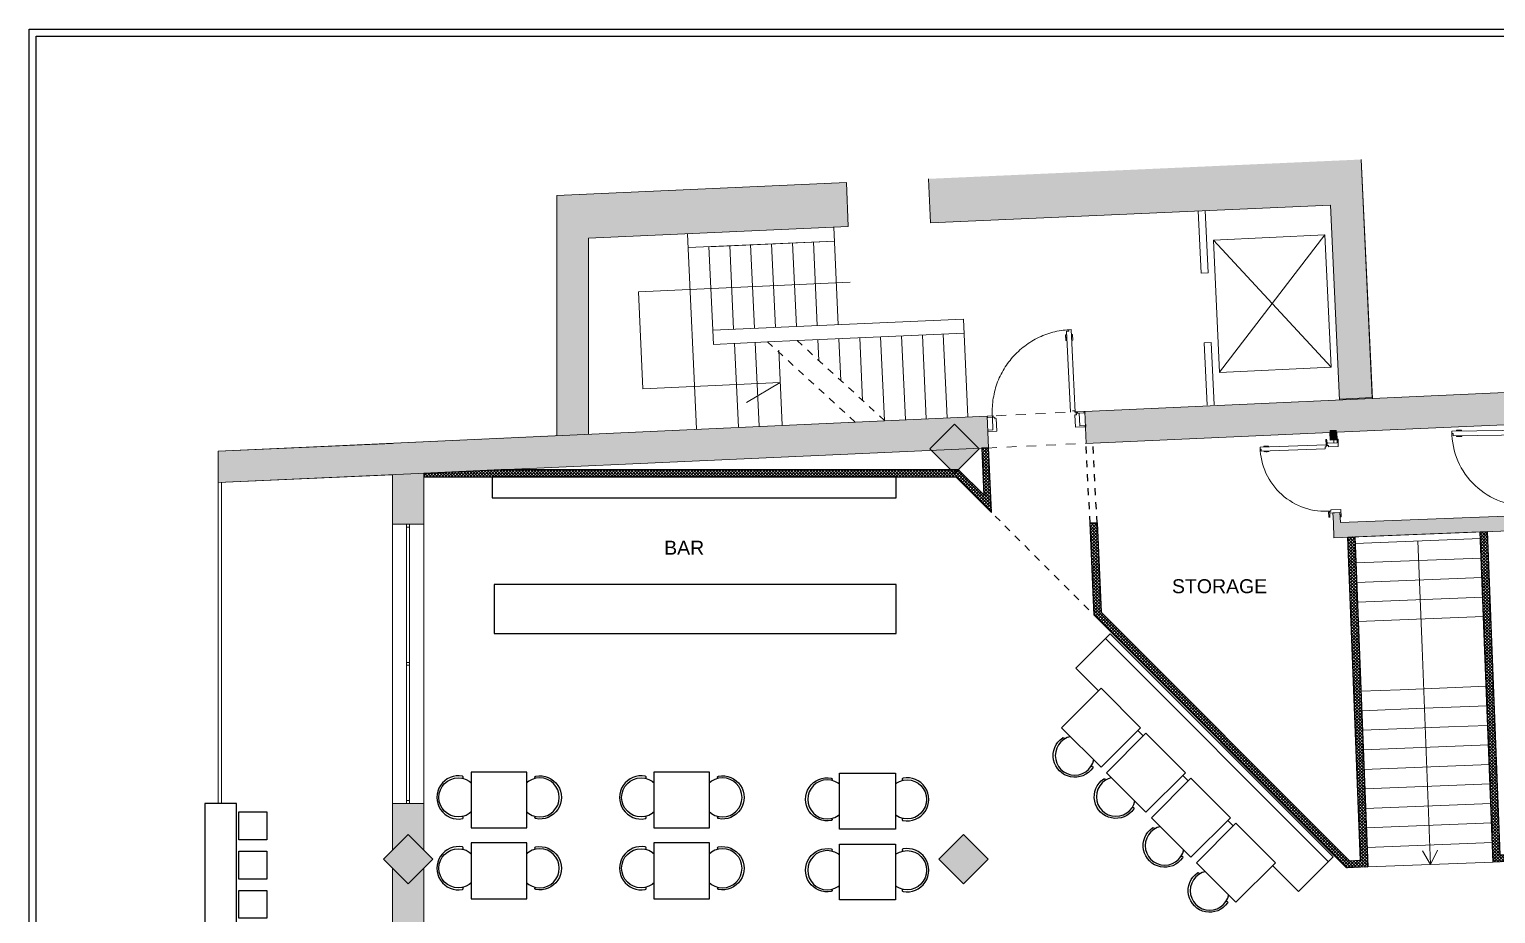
# Model space of a CAD drawing. Header units: millimetres. Extents: x 3 to 61.4, y 5.2 to 39.6.
# Drawn here: x 2.97 to 24, y 26.88 to 39.55 of the extents above; entities that cross this region are included whole.
import ezdxf

# ---------------------------------------------------------------- set-up
doc = ezdxf.new("R2010")
doc.units = ezdxf.units.MM
doc.set_wipeout_variables(frame=1)
doc.linetypes.add('_DASHED', pattern=[0.282222, 0.141111, -0.141111])
for name, color, linetype in [('_MURI', 6, 'Continuous'), ('_TRF-tratteggio muri', 250, 'Continuous'), ('TRF_ARREDO', 252, 'Continuous')]:
    doc.layers.add(name, color=color, linetype=linetype)
doc.layers.add('_TRF-MURATURA ESISTENTE', color=250, linetype='Continuous', lineweight=18, true_color=0x333333)
doc.layers.add('PORTE', color=7, linetype='Continuous', lineweight=5, true_color=0x848484)
doc.layers.add('_TRF-tratteggio pilastri', color=7, linetype='Continuous', true_color=0x000000)
doc.styles.get("Standard").update_dxf_attribs({"font": 'arial.ttf'})
pattern_1 = [(45, (6509.706855, 795.128776), (-0.0224506403, 0.0224506403), []), (135, (6509.706855, 795.128776), (-0.0224506403, -0.0224506403), [])]

# ---------------------------------------------------------------- blocks, each defined once
blk = doc.blocks.new('A$C4fd7c4ea')
at = {"layer": 'PORTE'}
for p, q in [((0, 0.86), (0.012, 0.86)), ((0, 0.78), (0, 0.86)), ((0.012, 0.86), (0, 0.86)), ((0, 0.86), (0.012, 0.86)), ((0.135, 0.86), (0.123, 0.86)), ((0.123, 0.86), (0.135, 0.86)), ((0.135, 0.86), (0.135, 0.853)), ((0, 0.78), (0.11, 0.78)), ((0.011, 0.853), (0.011, 0.814)), ((0.011, 0.853), (0.012, 0.853)), ((0.123, 0.814), (0.011, 0.814)), ((0.11, 0.793), (0.123, 0.793)), ((0.11, 0.78), (0.11, 0.793)), ((0.124, 0.854), (0.123, 0.854)), ((0.123, 0.793), (0.123, 0.814)), ((0.125, 0.812), (0.123, 0.812)), ((0.123, 0.812), (0.123, 0.806)), ((0.136, 0.806), (0.123, 0.806)), ((0.124, 0.853), (0.124, 0.854)), ((0.124, 0.853), (0.125, 0.812)), ((0.136, 0.806), (0.135, 0.853)), ((0.113, 0.08), (0.003, 0.08)), ((0.003, 0.08), (0.003, 0.007)), ((0.003, 0), (0.003, 0.007)), ((0.003, 0), (0.015, 0)), ((0.015, 0), (0.003, 0)), ((0.015, 0), (0.003, 0)), ((0.003, 0), (0.015, 0)), ((0.126, 0.042), (0.014, 0.042)), ((0.014, 0.007), (0.014, 0.042)), ((0.014, 0.007), (0.015, 0.007)), ((0.113, 0.08), (0.113, 0.068)), ((0.113, 0.08), (0.113, 0.068)), ((0.113, 0.08), (0.113, 0.068)), ((0.113, 0.08), (0.113, 0.068)), ((0.113, 0.068), (0.126, 0.068)), ((0.113, 0.068), (0.126, 0.068)), ((0.113, 0.068), (0.126, 0.068)), ((0.113, 0.068), (0.126, 0.068)), ((0.126, 0.068), (0.126, 0.042)), ((0.126, 0.068), (0.126, 0.042)), ((0.126, 0.068), (0.126, 0.042)), ((0.126, 0.068), (0.126, 0.042)), ((0.138, 0.055), (0.126, 0.055)), ((0.126, 0.055), (0.138, 0.055)), ((0.126, 0.048), (0.126, 0.055)), ((0.138, 0.055), (0.126, 0.055)), ((0.126, 0.055), (0.138, 0.055)), ((0.126, 0.042), (0.126, 0.055)), ((0.127, 0.007), (0.126, 0.007)), ((0.126, 0.001), (0.138, 0.001)), ((0.126, 0.001), (0.138, 0.001)), ((0.127, 0.007), (0.127, 0.048)), ((0.127, 0.007), (0.127, 0.007)), ((0.136, 0.058), (0.136, 0.079)), ((0.136, 0.058), (0.136, 0.079)), ((0.136, 0.079), (0.149, 0.079)), ((0.136, 0.079), (0.149, 0.079)), ((0.136, 0.058), (0.136, 0.079)), ((0.136, 0.058), (0.136, 0.079)), ((0.136, 0.079), (0.149, 0.079)), ((0.136, 0.079), (0.149, 0.079)), ((0.136, 0.058), (0.136, 0.079)), ((0.136, 0.079), (0.149, 0.079)), ((0.136, 0.058), (0.87, 0.059)), ((0.138, 0.055), (0.138, 0.001)), ((0.149, 0.101), (0.858, 0.102)), ((0.149, 0.079), (0.149, 0.101)), ((0.149, 0.079), (0.149, 0.101)), ((0.149, 0.079), (0.149, 0.101)), ((0.775, 0.111), (0.825, 0.111)), ((0.775, 0.111), (0.825, 0.111)), ((0.775, 0.102), (0.775, 0.111)), ((0.775, 0.06), (0.775, 0.05)), ((0.775, 0.05), (0.826, 0.05)), ((0.809, 0.111), (0.791, 0.111)), ((0.825, 0.111), (0.825, 0.102)), ((0.825, 0.111), (0.825, 0.102)), ((0.826, 0.05), (0.826, 0.059)), ((0.858, 0.102), (0.858, 0.081)), ((0.87, 0.081), (0.858, 0.081)), ((0.87, 0.059), (0.87, 0.081))]:
    blk.add_line(p, q, dxfattribs=at)
blk.add_circle((0.131, 0.063), 0.00494, dxfattribs=at)
blk.add_arc((0.145, 0.069), 0.725, 359.2697, 92.7251, dxfattribs=at)
blk = doc.blocks.new('A$C598e2506')
at = {"color": 251, "true_color": 0x636466}
blk.add_blockref('A$C4fd7c4ea', (0, 0), dxfattribs=at)
blk = doc.blocks.new('ESISTENTE_HBTOO_TRF1')
at = {"layer": '_TRF-tratteggio muri'}
h = blk.add_hatch(color=256, dxfattribs=at)
h.dxf.hatch_style = 1
h.paths.add_polyline_path([(2887.219, 422.932), (2887.244, 422.301), (2892.982, 422.557), (2893.113, 419.761), (2893.582, 419.783), (2893.422, 423.209)])
h = blk.add_hatch(color=256, dxfattribs=at)
h.dxf.hatch_style = 1
h.paths.add_polyline_path([(2881.889, 422.695), (2881.889, 419.26), (2877.029, 419.03), (2877.029, 418.58), (2879.529, 418.691), (2879.529, 417.981), (2879.979, 417.981), (2879.979, 418.711), (2882.339, 419.271), (2882.339, 422.083), (2886.065, 422.249), (2886.04, 422.88)])
h = blk.add_hatch(color=256, dxfattribs=at)
h.dxf.hatch_style = 1
h.paths.add_polyline_path([(2897.396, 419.491), (2897.377, 419.886), (2897.374, 419.952), (2889.457, 419.598), (2889.457, 419.598), (2889.457, 419.598), (2889.479, 419.141)])
h = blk.add_hatch(color=256, dxfattribs=at)
h.dxf.hatch_style = 1
h.paths.add_polyline_path([(2888.079, 419.075), (2888.058, 419.53), (2877.029, 419.03), (2877.029, 418.58)])
h = blk.add_hatch(color=256, dxfattribs=at)
h.dxf.hatch_style = 1
h.paths.add_polyline_path([(2893.071, 419.334), (2892.971, 419.33), (2892.977, 419.187), (2893.077, 419.191)])
h = blk.add_hatch(color=256, dxfattribs=at)
h.dxf.hatch_style = 1
h.paths.add_polyline_path([(2897.358, 415.861), (2895.968, 415.856), (2895.968, 418.218), (2895.868, 418.221), (2895.872, 418.114), (2893.124, 418.006), (2893.118, 418.148), (2893.018, 418.144), (2893.028, 417.789), (2895.784, 417.898), (2895.787, 415.643), (2897.359, 415.649), (2903.978, 415.673), (2903.987, 413.448), (2904.165, 413.446), (2904.166, 415.793), (2904.166, 415.887), (2904.166, 417.388), (2904.07, 417.388), (2904.07, 415.886)])
h = blk.add_hatch(color=256, dxfattribs=at)
h.dxf.hatch_style = 1
h.paths.add_polyline_path([(2879.979, 413.981), (2879.529, 413.981), (2879.529, 413.311), (2879.754, 413.536), (2879.979, 413.311)])
h.paths.add_polyline_path([(2879.979, 413.054), (2879.754, 412.829), (2879.529, 413.054), (2879.529, 411.231), (2879.979, 411.231)])
h.paths.add_polyline_path([(2879.979, 407.231), (2879.529, 407.231), (2879.529, 405.361), (2879.754, 405.586), (2879.979, 405.361)])
h.paths.add_polyline_path([(2879.979, 405.104), (2879.754, 404.879), (2879.529, 405.104), (2879.529, 403.231), (2879.979, 403.231)])
h.paths.add_polyline_path([(2879.979, 399.231), (2879.529, 399.231), (2879.529, 397.344), (2879.577, 397.296), (2879.754, 397.473), (2879.931, 397.296), (2879.979, 397.344)])
h.paths.add_polyline_path([(2881.579, 397.344), (2879.979, 397.344), (2879.931, 397.296), (2880.107, 397.119), (2879.882, 396.894), (2881.579, 396.894)])
h.paths.add_polyline_path([(2879.4, 397.119), (2879.577, 397.296), (2879.529, 397.344), (2877.029, 397.344), (2877.029, 396.894), (2879.625, 396.894)])
h.paths.add_polyline_path([(2887.507, 397.119), (2887.732, 397.344), (2886.579, 397.344), (2886.579, 397.139), (2886.579, 396.894), (2887.732, 396.894)])
h.paths.add_polyline_path([(2888.61, 397.344), (2887.989, 397.344), (2888.214, 397.119), (2887.989, 396.894), (2888.61, 396.886)])
h.paths.add_polyline_path([(2895.614, 397.119), (2895.839, 397.344), (2894.896, 397.344), (2894.896, 397.139), (2894.896, 396.894), (2894.896, 396.894), (2895.839, 396.894)])
h.paths.add_polyline_path([(2897.521, 397.344), (2896.097, 397.344), (2896.321, 397.119), (2896.096, 396.894), (2897.521, 396.894)])
h.paths.add_polyline_path([(2903.721, 397.119), (2903.946, 397.344), (2902.521, 397.344), (2902.521, 396.894), (2902.521, 396.894), (2903.946, 396.894)])
h.paths.add_polyline_path([(2905.161, 397.344), (2905.161, 397.344), (2904.204, 397.344), (2904.429, 397.119), (2904.204, 396.894), (2905.161, 396.894)])
h.paths.add_polyline_path([(2912.054, 397.344), (2911.096, 397.344), (2911.096, 396.894), (2911.096, 396.894), (2912.054, 396.894), (2911.829, 397.119)])
h.paths.add_polyline_path([(2913.129, 397.344), (2912.307, 397.348), (2912.536, 397.119), (2912.311, 396.894), (2913.129, 396.894)])
h.paths.add_polyline_path([(2918.947, 397.344), (2918.129, 397.344), (2918.129, 396.894), (2918.954, 396.894), (2918.726, 397.119)])
h.paths.add_polyline_path([(2919.957, 397.344), (2919.21, 397.344), (2919.433, 397.125), (2919.206, 396.894), (2919.957, 396.894)])
at = {"layer": '_TRF-tratteggio pilastri'}
for points in [[(2887.236, 419.064), (2887.589, 418.71), (2887.943, 419.064), (2887.589, 419.417)], [(2879.4, 413.183), (2879.754, 412.829), (2880.107, 413.183), (2879.754, 413.536)], [(2887.365, 413.183), (2887.719, 412.829), (2888.072, 413.183), (2887.719, 413.536)]]:
    blk.add_hatch(color=256, dxfattribs=at).paths.add_polyline_path(points, flags=0)
at = {"layer": '_TRF-MURATURA ESISTENTE'}
for p, q in [((2893.583, 419.78), (2893.422, 423.209)), ((2893.582, 419.796), (2893.422, 423.209)), ((2887.219, 422.932), (2887.244, 422.301)), ((2887.219, 422.932), (2887.244, 422.301)), ((2881.889, 422.695), (2886.04, 422.88)), ((2881.889, 419.251), (2881.889, 422.695)), ((2886.04, 422.88), (2886.065, 422.249)), ((2887.244, 422.301), (2892.982, 422.557)), ((2887.244, 422.301), (2892.982, 422.557)), ((2893.113, 419.762), (2892.982, 422.557)), ((2892.982, 422.557), (2893.113, 419.762)), ((2891.085, 422.472), (2891.127, 421.58)), ((2891.185, 422.477), (2891.226, 421.585)), ((2882.339, 422.083), (2886.065, 422.249)), ((2882.339, 419.271), (2882.339, 422.083)), ((2883.889, 419.349), (2883.761, 422.141)), ((2885.922, 420.842), (2885.861, 422.241)), ((2891.305, 422.054), (2892.903, 422.129)), ((2892.903, 422.129), (2891.393, 420.16)), ((2892.903, 422.129), (2892.992, 420.231)), ((2883.769, 421.949), (2885.87, 422.041)), ((2884.124, 420.763), (2884.066, 421.961)), ((2884.068, 421.96), (2885.87, 422.04)), ((2884.423, 420.776), (2884.366, 421.975)), ((2884.723, 420.79), (2884.665, 421.989)), ((2885.023, 420.803), (2884.968, 422.002)), ((2885.323, 420.816), (2885.268, 422.015)), ((2885.623, 420.829), (2885.567, 422.028)), ((2891.305, 422.054), (2892.992, 420.231)), ((2891.305, 422.054), (2891.393, 420.156)), ((2883.06, 421.315), (2886.095, 421.45)), ((2891.226, 421.585), (2891.127, 421.58)), ((2883.06, 421.315), (2883.122, 419.922)), ((2884.124, 420.761), (2887.72, 420.921)), ((2887.72, 420.921), (2887.783, 419.522)), ((2884.133, 420.559), (2884.124, 420.761)), ((2884.133, 420.559), (2884.908, 420.596)), ((2884.791, 419.389), (2884.733, 420.587)), ((2885.332, 420.614), (2884.908, 420.596)), ((2885.332, 420.614), (2887.73, 420.721)), ((2885.646, 420.328), (2885.632, 420.628)), ((2885.96, 420.042), (2885.931, 420.641)), ((2886.273, 419.755), (2886.231, 420.654)), ((2886.587, 419.469), (2886.531, 420.668)), ((2886.887, 419.482), (2886.831, 420.681)), ((2887.186, 419.495), (2887.13, 420.694)), ((2887.486, 419.509), (2887.43, 420.708)), ((2889.183, 420.695), (2889.198, 420.696)), ((2889.183, 420.695), (2889.198, 420.696)), ((2889.187, 420.613), (2889.183, 420.695)), ((2889.187, 420.613), (2889.183, 420.695)), ((2889.185, 420.668), (2889.186, 420.64)), ((2889.201, 420.614), (2889.187, 420.613)), ((2889.196, 420.748), (2889.23, 420.749)), ((2889.252, 419.588), (2889.196, 420.748)), ((2889.264, 420.771), (2889.229, 420.77)), ((2889.229, 420.77), (2889.23, 420.749)), ((2889.32, 419.588), (2889.264, 420.771)), ((2889.283, 420.7), (2889.267, 420.699)), ((2889.271, 420.617), (2889.287, 420.618)), ((2889.287, 420.618), (2889.283, 420.7)), ((2884.492, 419.375), (2884.433, 420.573)), ((2885.12, 419.404), (2885.07, 420.478)), ((2891.273, 420.586), (2891.173, 420.581)), ((2891.173, 420.581), (2891.215, 419.689)), ((2891.273, 420.586), (2891.315, 419.694)), ((2891.393, 420.156), (2892.992, 420.231)), ((2883.122, 419.922), (2885.092, 420.014)), ((2885.092, 420.014), (2884.606, 419.727)), ((2889.457, 419.598), (2898.673, 420.011)), ((2893.073, 419.3), (2904.319, 419.796)), ((2893.112, 419.774), (2893.582, 419.796)), ((2889.316, 419.609), (2889.282, 419.607)), ((2889.316, 419.609), (2889.282, 419.607)), ((2889.316, 419.609), (2889.282, 419.607)), ((2889.317, 419.588), (2889.316, 419.609)), ((2889.317, 419.588), (2889.316, 419.609)), ((2889.317, 419.588), (2889.316, 419.609)), ((2889.317, 419.588), (2889.316, 419.609)), ((2889.317, 419.588), (2889.316, 419.609)), ((2889.352, 419.59), (2889.317, 419.588)), ((2889.352, 419.59), (2889.317, 419.588)), ((2889.352, 419.59), (2889.317, 419.588)), ((2889.352, 419.59), (2889.317, 419.588)), ((2889.352, 419.59), (2889.317, 419.588)), ((2889.317, 419.55), (2889.338, 419.551)), ((2889.317, 419.55), (2889.338, 419.551)), ((2889.317, 419.55), (2889.338, 419.551)), ((2889.317, 419.55), (2889.338, 419.551)), ((2889.317, 419.55), (2889.325, 419.373)), ((2889.337, 419.572), (2889.378, 419.574)), ((2889.337, 419.572), (2889.378, 419.574)), ((2889.337, 419.572), (2889.378, 419.574)), ((2889.337, 419.572), (2889.378, 419.574)), ((2889.338, 419.551), (2889.337, 419.572)), ((2889.338, 419.551), (2889.337, 419.572)), ((2889.338, 419.551), (2889.337, 419.572)), ((2889.338, 419.551), (2889.337, 419.572)), ((2889.356, 419.593), (2889.443, 419.597)), ((2889.356, 419.593), (2889.357, 419.573)), ((2889.357, 419.573), (2889.356, 419.593)), ((2889.356, 419.593), (2889.357, 419.573)), ((2889.357, 419.573), (2889.356, 419.593)), ((2889.368, 419.574), (2889.357, 419.573)), ((2889.378, 419.574), (2889.357, 419.573)), ((2889.434, 419.577), (2889.368, 419.574)), ((2889.378, 419.574), (2889.386, 419.394)), ((2889.434, 419.577), (2889.464, 419.578)), ((2889.463, 419.598), (2889.443, 419.597)), ((2889.479, 419.141), (2889.457, 419.598)), ((2889.464, 419.578), (2889.464, 419.576)), ((2888.058, 419.53), (2888.069, 419.531)), ((2888.058, 419.53), (2888.059, 419.511)), ((2888.059, 419.511), (2888.058, 419.53)), ((2888.068, 419.312), (2888.067, 419.332)), ((2888.067, 419.332), (2888.068, 419.312)), ((2888.068, 419.312), (2888.067, 419.332)), ((2888.146, 419.535), (2888.069, 419.531)), ((2888.07, 419.513), (2888.136, 419.516)), ((2888.07, 419.513), (2888.07, 419.513)), ((2888.07, 419.513), (2888.07, 419.511)), ((2888.078, 419.33), (2888.141, 419.333)), ((2888.078, 419.33), (2888.078, 419.333)), ((2888.167, 419.516), (2888.133, 419.514)), ((2888.133, 419.514), (2888.141, 419.333)), ((2888.136, 419.516), (2888.136, 419.514)), ((2888.136, 419.514), (2888.147, 419.515)), ((2888.146, 419.535), (2888.147, 419.515)), ((2888.168, 419.495), (2888.167, 419.516)), ((2888.189, 419.496), (2888.168, 419.495)), ((2888.197, 419.318), (2888.189, 419.496)), ((2889.325, 419.373), (2889.443, 419.379)), ((2889.476, 419.398), (2889.386, 419.394)), ((2889.477, 419.38), (2889.443, 419.379)), ((2889.476, 419.39), (2889.475, 419.41)), ((2889.475, 419.41), (2889.476, 419.39)), ((2889.475, 419.41), (2889.476, 419.39)), ((2879.529, 419.141), (2877.029, 419.03)), ((2888.197, 419.318), (2888.068, 419.312)), ((2889.476, 419.141), (2892.973, 419.295)), ((2893.03, 419.15), (2893.03, 419.188)), ((2877.029, 419.03), (2877.029, 418.58)), ((2879.979, 417.981), (2879.979, 418.711)), ((2877.029, 418.58), (2879.529, 418.691)), ((2877.029, 418.58), (2877.029, 397.344)), ((2877.079, 418.58), (2877.079, 397.344)), ((2879.529, 417.981), (2879.529, 418.691)), ((2879.979, 417.981), (2879.529, 417.981)), ((2879.529, 417.981), (2879.53, 413.981)), ((2879.732, 417.981), (2879.733, 413.981)), ((2879.772, 417.941), (2879.732, 417.941)), ((2879.772, 417.981), (2879.773, 413.981)), ((2879.979, 417.981), (2879.979, 413.981)), ((2894.235, 417.742), (2894.295, 416.213)), ((2894.295, 416.213), (2894.417, 413.106)), ((2879.732, 416.001), (2879.772, 416.001)), ((2879.732, 415.961), (2879.772, 415.961)), ((2879.529, 413.981), (2879.529, 413.311)), ((2879.979, 413.981), (2879.529, 413.981)), ((2879.773, 414.021), (2879.733, 414.021)), ((2879.979, 413.981), (2879.979, 413.311)), ((2894.417, 413.106), (2894.301, 413.303)), ((2894.417, 413.106), (2894.517, 413.312)), ((2879.529, 413.054), (2879.529, 411.231)), ((2879.979, 413.054), (2879.979, 411.231))]:
    blk.add_line(p, q, dxfattribs=at)
at = {"layer": '_TRF-MURATURA ESISTENTE', "linetype": '_DASHED', "lineweight": 15, "ltscale": 0.01}
for p, q in [((2884.908, 420.596), (2886.163, 419.45)), ((2885.332, 420.614), (2886.587, 419.469))]:
    blk.add_line(p, q, dxfattribs=at)
at = {"layer": '_TRF-MURATURA ESISTENTE', "color": 18, "linetype": '_DASHED', "lineweight": 15, "ltscale": 0.01, "true_color": 0x000000}
blk.add_lwpolyline([(2889.264, 420.771), (2889.235, 420.77), (2889.206, 420.768), (2889.176, 420.765), (2889.147, 420.762), (2889.118, 420.757), (2889.089, 420.752), (2889.059, 420.747), (2889.03, 420.74), (2889.001, 420.733), (2888.972, 420.725), (2888.943, 420.716), (2888.915, 420.706), (2888.887, 420.696), (2888.858, 420.685), (2888.831, 420.673), (2888.803, 420.661), (2888.776, 420.647), (2888.749, 420.633), (2888.723, 420.619), (2888.697, 420.604), (2888.671, 420.588), (2888.646, 420.571), (2888.621, 420.554), (2888.597, 420.536), (2888.573, 420.518), (2888.55, 420.499), (2888.528, 420.48), (2888.506, 420.46), (2888.484, 420.44), (2888.464, 420.419), (2888.444, 420.398), (2888.424, 420.376), (2888.405, 420.354), (2888.387, 420.331), (2888.369, 420.308), (2888.351, 420.285), (2888.334, 420.26), (2888.318, 420.236), (2888.302, 420.21), (2888.287, 420.185), (2888.272, 420.158), (2888.258, 420.132), (2888.245, 420.105), (2888.232, 420.078), (2888.22, 420.05), (2888.209, 420.022), (2888.199, 419.993), (2888.189, 419.965), (2888.18, 419.936), (2888.172, 419.907), (2888.164, 419.878), (2888.157, 419.848), (2888.152, 419.819), (2888.146, 419.789), (2888.142, 419.759), (2888.138, 419.729), (2888.135, 419.7), (2888.133, 419.67), (2888.132, 419.64), (2888.131, 419.611), (2888.131, 419.581), (2888.132, 419.552), (2888.134, 419.523), (2888.136, 419.494)], dxfattribs=at)
at = {"layer": '_TRF-MURATURA ESISTENTE', "linetype": '_DASHED'}
for points in [[(2889.457, 419.598), (2888.058, 419.53)], [(2888.058, 419.074), (2889.476, 419.141)]]:
    blk.add_lwpolyline(points, dxfattribs=at)
at = {"layer": '_TRF-MURATURA ESISTENTE', "color": 18, "linetype": '_DASHED', "lineweight": 15, "ltscale": 0.01, "true_color": 0x000000}
blk.add_lwpolyline([(2889.351, 419.581), (2889.351, 419.581), (2889.351, 419.582), (2889.351, 419.582), (2889.351, 419.582), (2889.351, 419.582), (2889.351, 419.582), (2889.351, 419.582), (2889.351, 419.583), (2889.351, 419.583), (2889.351, 419.583), (2889.351, 419.583), (2889.351, 419.583), (2889.351, 419.584), (2889.351, 419.584), (2889.35, 419.584), (2889.35, 419.584), (2889.35, 419.584), (2889.35, 419.584), (2889.35, 419.585), (2889.35, 419.585), (2889.35, 419.585), (2889.35, 419.585), (2889.35, 419.585), (2889.35, 419.585), (2889.35, 419.586), (2889.349, 419.586), (2889.349, 419.586), (2889.349, 419.586), (2889.349, 419.586), (2889.349, 419.586), (2889.349, 419.587), (2889.349, 419.587), (2889.348, 419.587), (2889.348, 419.587), (2889.348, 419.587), (2889.348, 419.587), (2889.348, 419.587), (2889.348, 419.588), (2889.347, 419.588), (2889.347, 419.588), (2889.347, 419.588), (2889.347, 419.588), (2889.347, 419.588), (2889.347, 419.588), (2889.346, 419.588), (2889.346, 419.588), (2889.346, 419.588), (2889.346, 419.588), (2889.346, 419.589), (2889.345, 419.589), (2889.345, 419.589), (2889.345, 419.589), (2889.345, 419.589), (2889.345, 419.589), (2889.345, 419.589), (2889.344, 419.589), (2889.344, 419.589), (2889.344, 419.589), (2889.344, 419.589), (2889.344, 419.589), (2889.343, 419.589), (2889.343, 419.589), (2889.343, 419.589), (2889.343, 419.589), (2889.343, 419.589), (2889.343, 419.589), (2889.342, 419.589), (2889.342, 419.589), (2889.342, 419.589), (2889.342, 419.589), (2889.342, 419.589), (2889.341, 419.589), (2889.341, 419.589), (2889.341, 419.589), (2889.341, 419.589), (2889.341, 419.589), (2889.341, 419.589), (2889.34, 419.588), (2889.34, 419.588), (2889.34, 419.588), (2889.34, 419.588), (2889.34, 419.588), (2889.339, 419.588), (2889.339, 419.588), (2889.339, 419.588), (2889.339, 419.588), (2889.339, 419.588), (2889.339, 419.588), (2889.338, 419.587), (2889.338, 419.587), (2889.338, 419.587), (2889.338, 419.587), (2889.338, 419.587), (2889.338, 419.587), (2889.337, 419.587), (2889.337, 419.587), (2889.337, 419.586), (2889.337, 419.586), (2889.337, 419.586), (2889.337, 419.586), (2889.337, 419.586), (2889.337, 419.586), (2889.336, 419.585), (2889.336, 419.585), (2889.336, 419.585), (2889.336, 419.585), (2889.336, 419.585), (2889.336, 419.584), (2889.336, 419.584), (2889.336, 419.584), (2889.336, 419.584), (2889.336, 419.584), (2889.336, 419.584), (2889.335, 419.583), (2889.335, 419.583), (2889.335, 419.583), (2889.335, 419.583), (2889.335, 419.583), (2889.335, 419.582), (2889.335, 419.582), (2889.335, 419.582), (2889.335, 419.582), (2889.335, 419.582), (2889.335, 419.582), (2889.335, 419.581), (2889.335, 419.581), (2889.335, 419.581), (2889.335, 419.581), (2889.335, 419.581), (2889.335, 419.58), (2889.335, 419.58), (2889.335, 419.58), (2889.335, 419.58), (2889.335, 419.58), (2889.335, 419.58), (2889.335, 419.579), (2889.335, 419.579), (2889.335, 419.579), (2889.335, 419.579), (2889.335, 419.579), (2889.335, 419.578), (2889.336, 419.578), (2889.336, 419.578), (2889.336, 419.578), (2889.336, 419.578), (2889.336, 419.578), (2889.336, 419.577), (2889.336, 419.577), (2889.336, 419.577), (2889.336, 419.577), (2889.336, 419.577), (2889.336, 419.576), (2889.337, 419.576), (2889.337, 419.576), (2889.337, 419.576), (2889.337, 419.576), (2889.337, 419.576), (2889.337, 419.576), (2889.337, 419.575), (2889.338, 419.575), (2889.338, 419.575), (2889.338, 419.575), (2889.338, 419.575), (2889.338, 419.575), (2889.338, 419.575), (2889.338, 419.574), (2889.339, 419.574), (2889.339, 419.574), (2889.339, 419.574), (2889.339, 419.574), (2889.339, 419.574), (2889.34, 419.574), (2889.34, 419.574), (2889.34, 419.574), (2889.34, 419.574), (2889.34, 419.574), (2889.34, 419.573), (2889.341, 419.573), (2889.341, 419.573), (2889.341, 419.573), (2889.341, 419.573), (2889.341, 419.573), (2889.342, 419.573), (2889.342, 419.573), (2889.342, 419.573), (2889.342, 419.573), (2889.342, 419.573), (2889.343, 419.573), (2889.343, 419.573), (2889.343, 419.573), (2889.343, 419.573), (2889.343, 419.573), (2889.343, 419.573), (2889.344, 419.573), (2889.344, 419.573), (2889.344, 419.573), (2889.344, 419.573), (2889.344, 419.573), (2889.344, 419.573), (2889.345, 419.573), (2889.345, 419.573), (2889.345, 419.573), (2889.345, 419.573), (2889.345, 419.573), (2889.346, 419.573), (2889.346, 419.574), (2889.346, 419.574), (2889.346, 419.574), (2889.346, 419.574), (2889.347, 419.574), (2889.347, 419.574), (2889.347, 419.574), (2889.347, 419.574), (2889.347, 419.574), (2889.347, 419.574), (2889.348, 419.574), (2889.348, 419.575), (2889.348, 419.575), (2889.348, 419.575), (2889.348, 419.575), (2889.348, 419.575), (2889.349, 419.575), (2889.349, 419.575), (2889.349, 419.575), (2889.349, 419.576), (2889.349, 419.576), (2889.349, 419.576), (2889.349, 419.576), (2889.349, 419.576), (2889.35, 419.576), (2889.35, 419.577), (2889.35, 419.577), (2889.35, 419.577), (2889.35, 419.577), (2889.35, 419.577), (2889.35, 419.577), (2889.35, 419.578), (2889.35, 419.578), (2889.35, 419.578), (2889.351, 419.578), (2889.351, 419.578), (2889.351, 419.579), (2889.351, 419.579), (2889.351, 419.579), (2889.351, 419.579), (2889.351, 419.579), (2889.351, 419.58), (2889.351, 419.58), (2889.351, 419.58), (2889.351, 419.58), (2889.351, 419.58), (2889.351, 419.58), (2889.351, 419.581), (2889.351, 419.581), (2889.351, 419.581)], close=True, dxfattribs=at)
at = {"layer": '_TRF-MURATURA ESISTENTE'}
for points in [[(2877.029, 419.03), (2888.058, 419.53), (2888.079, 419.075), (2877.029, 418.58)], [(2887.236, 419.064), (2887.589, 419.417), (2887.944, 419.064), (2887.589, 418.71)], [(2879.4, 413.183), (2879.754, 413.536), (2880.107, 413.183), (2879.754, 412.829)], [(2887.365, 413.183), (2887.719, 413.536), (2888.072, 413.183), (2887.719, 412.829)]]:
    blk.add_lwpolyline(points, close=True, dxfattribs=at)
for points in [[(2893.073, 419.3), (2893.077, 419.191), (2892.977, 419.187), (2892.973, 419.295)], [(2903.987, 413.448), (2903.978, 415.673), (2897.359, 415.649), (2895.787, 415.643), (2895.784, 417.898), (2893.028, 417.789), (2893.024, 418.002), (2893.018, 418.144), (2893.118, 418.148), (2893.124, 418.006), (2895.872, 418.114), (2895.868, 418.221), (2895.968, 418.218), (2895.968, 418.118), (2895.968, 415.856), (2897.358, 415.861), (2904.07, 415.886), (2904.07, 417.388), (2904.166, 417.389), (2904.166, 415.887)], [(2893.366, 416.93), (2893.332, 417.801), (2895.131, 417.872)], [(2895.131, 417.872), (2895.224, 415.496)], [(2895.224, 415.496), (2895.316, 413.141), (2893.518, 413.07), (2893.332, 417.801)], [(2895.134, 417.777), (2893.336, 417.707)], [(2895.145, 417.498), (2893.347, 417.427)], [(2895.156, 417.218), (2893.358, 417.147)], [(2895.167, 416.938), (2893.369, 416.867)], [(2895.178, 416.658), (2893.38, 416.588)], [(2893.983, 415.611), (2893.419, 415.588)], [(2895.218, 415.659), (2893.983, 415.611)], [(2894.328, 415.344), (2893.43, 415.309)], [(2895.229, 415.379), (2894.328, 415.344)], [(2894.674, 415.077), (2893.441, 415.029)], [(2895.239, 415.1), (2894.674, 415.077)], [(2895.25, 414.82), (2893.452, 414.749)], [(2895.261, 414.54), (2893.463, 414.469)], [(2895.272, 414.26), (2893.474, 414.189)], [(2895.283, 413.98), (2893.485, 413.91)], [(2895.294, 413.701), (2893.496, 413.63)], [(2895.305, 413.421), (2893.507, 413.35)]]:
    blk.add_lwpolyline(points, dxfattribs=at)
at = {"layer": 'PORTE', "color": 18, "linetype": '_DASHED', "lineweight": 15, "true_color": 0x000000}
for p, xscale, yscale, zscale, rotation in [((2896.003, 419.416), 1.472357493153406, 1.472357493153406, 1.472357493153406, 180.6836753602782), ((2893.095, 419.202), 1.294785836539077, 1.294785836539077, 1.294785836539077, 182.0383149926858)]:
    blk.add_blockref('A$C598e2506', p, dxfattribs=dict(at, xscale=xscale, yscale=yscale, zscale=zscale, rotation=rotation))
blk = doc.blocks.new('cartongesso')
at = {"layer": 'TRF_ARREDO', "true_color": 0xddb3d4}
h = blk.add_hatch(dxfattribs=at)
h.set_pattern_fill('ANSI37', color=254, scale=0.01)
h.set_pattern_definition(pattern_1)
h.paths.add_polyline_path([(3084.738, 466.834), (3084.738, 466.884), (3085.85, 466.934), (3092.406, 466.934), (3092.77, 466.576), (3092.74, 467.244), (3092.838, 467.248), (3092.883, 466.322), (3092.371, 466.834)])
h = blk.add_hatch(dxfattribs=at)
h.set_pattern_fill('ANSI37', color=254, scale=0.01)
h.set_pattern_definition(pattern_1)
h.paths.add_polyline_path([(3094.295, 466.175), (3094.395, 466.175), (3094.452, 464.894), (3098.013, 461.333), (3098.173, 461.339), (3097.991, 465.97), (3098.091, 465.974), (3098.277, 461.243), (3097.974, 461.231), (3094.354, 464.851)])
h = blk.add_hatch(dxfattribs=at)
h.set_pattern_fill('ANSI37', color=254, scale=0.01)
h.set_pattern_definition(pattern_1)
h.paths.add_polyline_path([(3100.172, 461.418), (3100.273, 461.422), (3100.273, 463.916), (3100.546, 463.917), (3100.546, 463.816), (3100.373, 463.816), (3100.374, 461.326), (3100.076, 461.314), (3099.89, 466.045), (3099.99, 466.049)])
at = {"layer": '_MURI', "linetype": '_DASHED', "ltscale": 0.2}
for points in [[(3094.295, 466.172), (3094.236, 467.314)], [(3094.395, 466.172), (3094.336, 467.314)], [(3092.791, 466.414), (3094.354, 464.851)]]:
    blk.add_lwpolyline(points, dxfattribs=at)
at = {"layer": '_MURI'}
for points in [[(3084.738, 466.834), (3092.371, 466.834), (3092.883, 466.322), (3092.838, 467.248), (3092.74, 467.244), (3092.77, 466.576), (3092.406, 466.934), (3085.85, 466.934), (3084.738, 466.884), (3084.738, 466.834)], [(3100.172, 461.418), (3100.273, 461.422), (3100.273, 463.916), (3100.546, 463.917), (3100.546, 463.816), (3100.373, 463.816), (3100.374, 461.326), (3100.076, 461.314), (3099.89, 466.045), (3099.99, 466.049), (3100.172, 461.418)]]:
    blk.add_lwpolyline(points, dxfattribs=at)
blk.add_lwpolyline([(3094.295, 466.175), (3094.395, 466.175), (3094.452, 464.894), (3098.013, 461.333), (3098.173, 461.339), (3097.991, 465.97), (3098.091, 465.974), (3098.277, 461.243), (3097.974, 461.231), (3094.354, 464.851)], close=True, dxfattribs=at)
blk = doc.blocks.new('poltrona')
at = {"layer": 'TRF_ARREDO'}
blk.add_circle((2920.876, 403.046), 0.28, dxfattribs=at)
for centre, radius, start, end in [((2920.876, 403.046), 0.31, 211.1788, 52.9979), ((2921.054, 403.281), 0.0151, 52.9979, 240.5537), ((2920.624, 402.893), 0.0151, 23.6231, 211.1788)]:
    blk.add_arc(centre, radius, start, end, dxfattribs=at)
blk = doc.blocks.new('tavolo')
blk.add_wipeout([(3086.467, 411.63), (3086.467, 412.43), (3087.267, 412.43), (3087.267, 411.63)])
at = {"layer": 'TRF_ARREDO'}
blk.add_lwpolyline([(3086.467, 412.43), (3087.267, 412.43), (3087.267, 411.63), (3086.467, 411.63), (3086.467, 412.43)], dxfattribs=at)

msp = doc.modelspace()

# ---------------------------------------------------------------- linework, layer by layer
at = {"layer": 'TRF_ARREDO'}
for points in [[(9.607, 33.141), (9.607, 32.841), (15.399, 32.841), (15.399, 33.141)], [(15.399, 31.597), (9.636, 31.597), (9.636, 30.897), (15.399, 30.897)]]:
    msp.add_lwpolyline(points, close=True, dxfattribs=at)
for points in [[(17.975, 30.398), (18.47, 30.893)], [(18.401, 30.824), (21.599, 27.626)], [(18.47, 30.893), (21.668, 27.695)], [(17.975, 30.398), (21.173, 27.2)], [(5.974, 28.338), (6.374, 28.338), (6.374, 27.938), (5.974, 27.938), (5.974, 28.338)], [(5.974, 27.776), (6.374, 27.776), (6.374, 27.376), (5.974, 27.376), (5.974, 27.776)], [(21.173, 27.2), (21.668, 27.695)], [(5.974, 27.215), (6.374, 27.215), (6.374, 26.815), (5.974, 26.815), (5.974, 27.215)]]:
    msp.add_lwpolyline(points, dxfattribs=at)

# ---------------------------------------------------------------- block references
at = {"layer": '_TRF-tratteggio muri'}
msp.add_blockref('ESISTENTE_HBTOO_TRF1', (-2871.353, -385.52), dxfattribs=at)
at = {"layer": '_TRF-tratteggio muri', "xscale": -1}
for p, rotation in [((2914.595, -521.747), 357.088389836784), ((-1648.397, 2466.317), 132.0883352236783), ((-1645.776, 2466.317), 132.0883352236783), ((1673.098, -2409.251), 312.0883352236783), ((2915.184, -522.336), 357.088389836784), ((2915.885, -523.037), 357.088389836784), ((-1648.397, 2465.302), 132.0883352236783), ((-1645.776, 2465.302), 132.0883352236783), ((1673.098, -2410.266), 312.0883352236783), ((2916.53, -523.682), 357.088389836784)]:
    msp.add_blockref('poltrona', p, dxfattribs=dict(at, rotation=rotation))
at = {"layer": '_TRF-tratteggio muri'}
for p, rotation in [((1667.809, 2466.317), 227.9116647763217), ((1670.43, 2466.317), 227.9116647763217), ((-1643.129, -2409.251), 47.91166477632172), ((1667.809, 2465.302), 227.9116647763217), ((1670.43, 2465.302), 227.9116647763217), ((-1643.129, -2410.266), 47.91166477632172)]:
    msp.add_blockref('poltrona', p, dxfattribs=dict(at, rotation=rotation))
at = {"layer": 'TRF_ARREDO'}
msp.add_blockref('cartongesso', (-3076.113, -433.693), dxfattribs=at)

# ---------------------------------------------------------------- texts
at = {"layer": 'TRF_ARREDO', "char_height": 0.2, "attachment_point": 1}
for s, insert in [('BAR', (12.073, 32.226)), ('STORAGE', (19.356, 31.674))]:
    msp.add_mtext_dynamic_manual_height_columns(s, width=5.47165, gutter_width=1, heights=[0], dxfattribs=dict(at, insert=insert))

# ---------------------------------------------------------------- next in the draw order: block references
at = {"layer": 'TRF_ARREDO'}
for p, rotation in [((2492.434, -1861.848), 135.0000546131058), ((427.019, -3058.374), 89.99999999999999), ((427.019, -3059.389), 89.99999999999999)]:
    msp.add_blockref('tavolo', p, dxfattribs=dict(at, rotation=rotation))
at = {"layer": 'TRF_ARREDO', "xscale": -1, "rotation": 90}
for p in [(421.736, 3115.377), (424.356, 3115.377), (421.736, 3114.362), (424.356, 3114.362)]:
    msp.add_blockref('tavolo', p, dxfattribs=at)

# ---------------------------------------------------------------- next in the draw order: wipeouts: each hides what was drawn before it
msp.add_wipeout([(5.942, 28.461), (5.484, 28.461), (5.484, 17.607), (5.942, 17.607)]).dxf.layer = 'TRF_ARREDO'

# ---------------------------------------------------------------- next in the draw order: linework, layer by layer
at = {"layer": 'TRF_ARREDO'}
msp.add_lwpolyline([(5.942, 28.461), (5.484, 28.461), (5.484, 17.607), (5.942, 17.607)], close=True, dxfattribs=at)

# ---------------------------------------------------------------- next in the draw order: block references
at = {"layer": 'TRF_ARREDO', "rotation": 135.0000546131058}
msp.add_blockref('tavolo', (2493.079, -1862.493), dxfattribs=at)

# ---------------------------------------------------------------- next in the draw order: block references
msp.add_blockref('tavolo', (2493.724, -1863.138), dxfattribs=at)

# ---------------------------------------------------------------- next in the draw order: linework, layer by layer
for points in [[(2.969, 39.555), (61.431, 39.555), (61.431, 5.208), (2.969, 5.208)], [(3.069, 39.455), (61.331, 39.455), (61.331, 5.308), (3.069, 5.308)]]:
    msp.add_lwpolyline(points, close=True)

# ---------------------------------------------------------------- next in the draw order: block references
msp.add_blockref('tavolo', (2494.369, -1863.783), dxfattribs=at)

doc.saveas('drawing.dxf')
